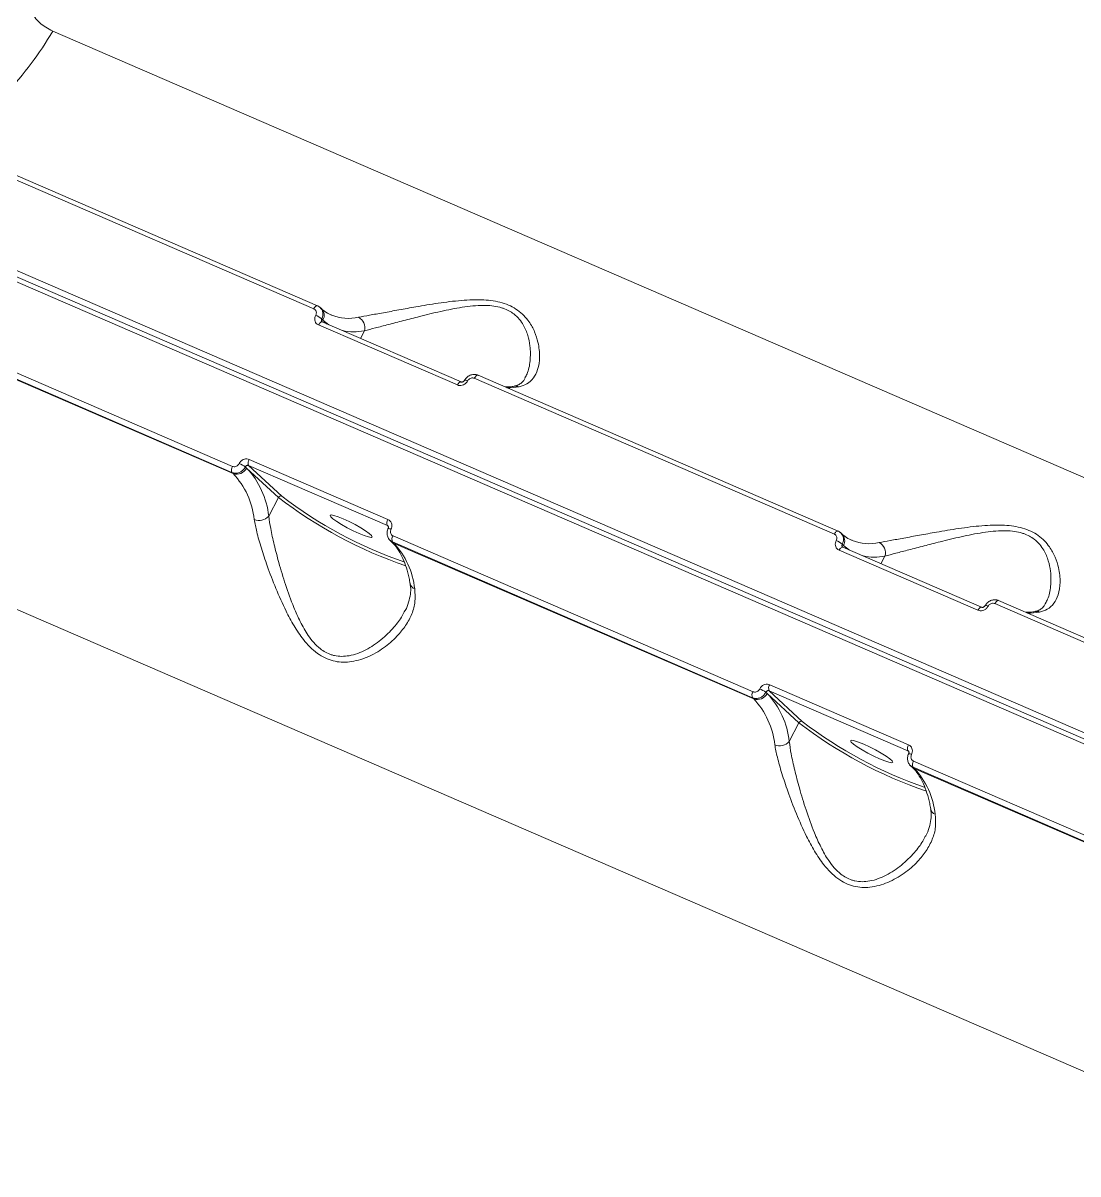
# Model space of a CAD drawing. Header units: millimetres. Extents: x -7151 to 6134, y -5040 to 5562.
# Drawn here: x -1285.6 to -1084.9, y 2625.6 to 2844.7 of the extents above; entities that cross this region are included whole.
import ezdxf

# ---------------------------------------------------------------- set-up
doc = ezdxf.new("R2010")
doc.units = ezdxf.units.MM
doc.layers.add('DIKOM_ОБЪЕКТ', color=7, linetype='Continuous')

msp = doc.modelspace()

# ---------------------------------------------------------------- linework, layer by layer
at = {"layer": 'DIKOM_ОБЪЕКТ', "color": 7, "linetype": 'Continuous', "lineweight": 15}
for p, q in [((-1279.945, 2843.192), (-991.088, 2718.094)), ((-974.061, 2660.013), (-1373.509, 2833.006)), ((-973.327, 2660.621), (-1372.775, 2833.614)), ((-1372.599, 2834.771), (-973.151, 2661.778)), ((-1230.265, 2790.345), (-1298.766, 2820.011)), ((-1229.551, 2790.916), (-1298.051, 2820.582)), ((-1314.237, 2790.006), (-1245.736, 2760.34)), ((-1229.494, 2790.878), (-1229.551, 2790.916)), ((-1228.82, 2790.378), (-1229.042, 2790.584)), ((-1227.011, 2789.183), (-1226.876, 2789.126)), ((-1245.836, 2759.184), (-1314.337, 2788.85)), ((-1314.115, 2788.644), (-1245.615, 2758.978)), ((-1202.961, 2775.837), (-1229.371, 2787.275)), ((-1228.765, 2788.415), (-1228.53, 2788.197)), ((-1228.649, 2787.853), (-1228.705, 2787.887)), ((-1202.244, 2776.413), (-1228.654, 2787.85)), ((-1228.53, 2788.197), (-1227.721, 2787.446)), ((-1220.647, 2786.155), (-1221.394, 2784.706)), ((-1131.229, 2747.454), (-1199.729, 2777.121)), ((-1130.514, 2748.025), (-1199.014, 2777.691)), ((-1242.567, 2761.682), (-1216.157, 2750.244)), ((-1245.615, 2758.978), (-1245.836, 2759.184)), ((-1243.056, 2760.024), (-1243.291, 2760.242)), ((-1237.012, 2754.416), (-1243.056, 2760.024)), ((-1216.26, 2749.083), (-1242.67, 2760.521)), ((-1242.67, 2760.521), (-1236.373, 2754.677)), ((-1238.851, 2750.85), (-1237.012, 2754.416)), ((-1038.755, 2625.647), (-1327.612, 2750.745)), ((-1216.103, 2748.937), (-1216.26, 2749.083)), ((-1130.457, 2747.988), (-1130.514, 2748.025)), ((-1129.783, 2747.487), (-1130.006, 2747.694)), ((-1215.753, 2746.255), (-1215.531, 2746.048)), ((-1146.8, 2716.293), (-1215.3, 2745.959)), ((-1215.3, 2745.959), (-1215.078, 2745.754)), ((-1215.2, 2747.115), (-1146.7, 2717.449)), ((-1215.078, 2745.754), (-1146.578, 2716.088)), ((-1129.728, 2745.524), (-1129.493, 2745.307)), ((-1129.493, 2745.307), (-1128.684, 2744.556)), ((-1127.974, 2746.293), (-1127.839, 2746.235)), ((-1103.925, 2732.946), (-1130.335, 2744.384)), ((-1129.612, 2744.963), (-1129.669, 2744.996)), ((-1103.207, 2733.522), (-1129.617, 2744.96)), ((-1121.611, 2743.264), (-1122.357, 2741.816)), ((-1031.477, 2705.134), (-1099.978, 2734.8)), ((-1032.192, 2704.564), (-1100.692, 2734.23)), ((-1144.02, 2717.134), (-1144.254, 2717.351)), ((-1137.976, 2711.525), (-1144.02, 2717.134)), ((-1117.223, 2706.192), (-1143.633, 2717.63)), ((-1143.633, 2717.63), (-1137.336, 2711.787)), ((-1143.53, 2718.791), (-1117.121, 2707.354)), ((-1146.578, 2716.088), (-1146.8, 2716.293)), ((-1139.814, 2707.959), (-1137.976, 2711.525)), ((-1117.066, 2706.046), (-1117.223, 2706.192)), ((-1116.163, 2704.225), (-1047.663, 2674.558)), ((-1116.717, 2703.364), (-1116.494, 2703.158)), ((-1047.763, 2673.402), (-1116.263, 2703.069)), ((-1116.263, 2703.069), (-1116.042, 2702.863)), ((-1116.042, 2702.863), (-1047.541, 2673.197))]:
    msp.add_line(p, q, dxfattribs=at)
at = {"layer": 'DIKOM_ОБЪЕКТ', "color": 7, "linetype": 'Continuous', "lineweight": 15, "flags": 128}
for points in [[(-1229.551, 2790.916), (-1229.566, 2790.922), (-1229.652, 2790.931), (-1229.749, 2790.907), (-1229.853, 2790.849), (-1229.961, 2790.76), (-1230.068, 2790.644), (-1230.171, 2790.504), (-1230.265, 2790.345)], [(-1228.654, 2787.85), (-1228.67, 2787.856), (-1228.756, 2787.866), (-1228.853, 2787.841), (-1228.958, 2787.782), (-1229.066, 2787.693), (-1229.174, 2787.576), (-1229.276, 2787.434), (-1229.371, 2787.275)], [(-1227.399, 2787.307), (-1227.72, 2787.53), (-1228.53, 2788.197)], [(-1202.243, 2776.413), (-1202.26, 2776.419), (-1202.346, 2776.428), (-1202.444, 2776.403), (-1202.548, 2776.345), (-1202.656, 2776.255), (-1202.764, 2776.138), (-1202.867, 2775.997), (-1202.961, 2775.837)], [(-1199.014, 2777.691), (-1199.03, 2777.697), (-1199.116, 2777.706), (-1199.213, 2777.682), (-1199.317, 2777.624), (-1199.425, 2777.536), (-1199.532, 2777.419), (-1199.634, 2777.279), (-1199.729, 2777.121)], [(-1221.657, 2747.556), (-1220.671, 2747.16), (-1219.888, 2746.909), (-1219.371, 2746.825), (-1219.162, 2746.913), (-1219.277, 2747.167), (-1219.707, 2747.566), (-1220.418, 2748.078), (-1221.351, 2748.661), (-1222.431, 2749.269), (-1223.572, 2749.851), (-1224.679, 2750.361), (-1225.664, 2750.757), (-1226.447, 2751.008), (-1226.964, 2751.092), (-1227.174, 2751.004), (-1227.059, 2750.75), (-1226.629, 2750.351), (-1225.918, 2749.839), (-1224.985, 2749.255), (-1223.904, 2748.648), (-1222.764, 2748.066), (-1221.657, 2747.556)], [(-1130.514, 2748.025), (-1130.53, 2748.031), (-1130.616, 2748.04), (-1130.713, 2748.016), (-1130.817, 2747.958), (-1130.924, 2747.87), (-1131.031, 2747.753), (-1131.134, 2747.613), (-1131.229, 2747.454)], [(-1215.531, 2746.048), (-1215.383, 2745.927), (-1215.078, 2745.754)], [(-1128.363, 2744.417), (-1128.684, 2744.639), (-1129.493, 2745.307)], [(-1129.617, 2744.96), (-1129.633, 2744.966), (-1129.719, 2744.975), (-1129.817, 2744.95), (-1129.921, 2744.892), (-1130.029, 2744.802), (-1130.137, 2744.685), (-1130.24, 2744.544), (-1130.335, 2744.384)], [(-1099.978, 2734.8), (-1099.993, 2734.806), (-1100.079, 2734.816), (-1100.176, 2734.791), (-1100.28, 2734.734), (-1100.388, 2734.645), (-1100.495, 2734.528), (-1100.598, 2734.388), (-1100.692, 2734.23)], [(-1103.207, 2733.522), (-1103.223, 2733.528), (-1103.31, 2733.537), (-1103.407, 2733.513), (-1103.512, 2733.454), (-1103.62, 2733.365), (-1103.727, 2733.247), (-1103.83, 2733.106), (-1103.925, 2732.946)], [(-1122.62, 2704.665), (-1121.635, 2704.269), (-1120.852, 2704.018), (-1120.335, 2703.934), (-1120.125, 2704.022), (-1120.24, 2704.276), (-1120.67, 2704.675), (-1121.381, 2705.187), (-1122.314, 2705.771), (-1123.395, 2706.378), (-1124.535, 2706.96), (-1125.643, 2707.47), (-1126.628, 2707.866), (-1127.41, 2708.117), (-1127.928, 2708.202), (-1128.137, 2708.113), (-1128.022, 2707.859), (-1127.592, 2707.46), (-1126.882, 2706.948), (-1125.948, 2706.365), (-1124.868, 2705.757), (-1123.727, 2705.175), (-1122.62, 2704.665)], [(-1116.494, 2703.158), (-1116.346, 2703.036), (-1116.042, 2702.863)]]:
    msp.add_lwpolyline(points, dxfattribs=at)
at = {"layer": 'DIKOM_ОБЪЕКТ', "color": 7, "linetype": 'Continuous', "lineweight": 15}
for centre, radius, start, end in [((-1337.534, 2876.979), 66.769, 316.88578, 329.59985), ((-1231.46, 2785.31), 4.112, 49.04173, 67.82993), ((-1230.118, 2789.095), 1.825, 330.5078, 44.66015), ((-1223.664, 2797.345), 8.824, 248.65458, 282.42455), ((-1222.732, 2786.778), 2.176, 343.3496, 63.61919), ((-1222.656, 2795.793), 9.845, 257.34479, 281.76971), ((-1201.462, 2775.983), 0.764, 54.88047, 99.21908), ((-1193.214, 2785.468), 10.161, 268.27331, 281.2668), ((-1191.855, 2774.089), 1.547, 66.12158, 100.23712), ((-1247.063, 2754.656), 6.74, 55.96493, 67.36306), ((-1241.603, 2761.012), 1.174, 145.18578, 204.70117), ((-1244.773, 2759.674), 1.171, 145.37086, 204.75186), ((-1244.91, 2760.905), 2.052, 249.89713, 334.57388), ((-1256.627, 2748.644), 15.102, 6.06855, 43.18116), ((-1254.62, 2749.173), 15.857, 6.07012, 43.18029), ((-1236.549, 2754.196), 0.513, 69.86006, 154.57977), ((-1185.186, 2821.947), 85.126, 232.49603, 251.09555), ((-1186.023, 2820.324), 82.732, 232.51287, 250.98463), ((-1240.669, 2752.533), 2.478, 247.69916, 317.20427), ((-1215.192, 2749.574), 1.175, 145.22253, 204.68776), ((-1216.18, 2747.388), 1.146, 58.66783, 87.35308), ((-1131.08, 2746.205), 1.824, 330.47874, 44.67855), ((-1214.237, 2746.45), 1.17, 145.32783, 204.77144), ((-1226.095, 2735.417), 15.106, 6.07462, 43.1751), ((-1132.421, 2742.423), 4.107, 49.03734, 67.84102), ((-1124.627, 2754.457), 8.827, 248.65992, 282.41921), ((-1123.695, 2743.888), 2.176, 343.34379, 63.62888), ((-1123.619, 2752.894), 9.837, 257.33431, 281.7802), ((-1210.601, 2738.3), 1.368, 192.28797, 249.80853), ((-1102.425, 2733.092), 0.764, 54.88047, 99.21908), ((-1094.178, 2742.578), 10.161, 268.27331, 281.2668), ((-1092.819, 2731.198), 1.547, 66.12158, 100.23712), ((-1145.737, 2716.784), 1.171, 145.34665, 204.77608), ((-1145.873, 2718.014), 2.052, 249.88944, 334.58158), ((-1148.004, 2711.806), 6.694, 55.93458, 67.41138), ((-1155.585, 2706.282), 15.859, 6.0716, 43.17768), ((-1142.566, 2718.121), 1.174, 145.18569, 204.70126), ((-1157.594, 2705.752), 15.106, 6.0727, 43.17583), ((-1137.512, 2711.304), 0.513, 69.92359, 154.55284), ((-1086.141, 2779.072), 85.144, 232.49801, 251.09357), ((-1086.991, 2777.424), 82.722, 232.51126, 250.98534), ((-1141.633, 2709.644), 2.479, 247.71714, 317.18629), ((-1116.155, 2706.683), 1.176, 145.23237, 204.67999), ((-1117.142, 2704.502), 1.142, 58.61245, 87.42251), ((-1115.201, 2703.559), 1.17, 145.33383, 204.76544), ((-1127.058, 2692.527), 15.106, 6.07462, 43.1751), ((-1111.564, 2695.409), 1.368, 192.29853, 249.79797)]:
    msp.add_arc(centre, radius, start, end, dxfattribs=at)
for points, knots in [([(-1098.805, 3095.281), (-1099.222, 3095.293), (-1101.429, 3095.354), (-1105.524, 3095.174), (-1111.088, 3094.728), (-1116.752, 3093.962), (-1122.501, 3092.907), (-1128.333, 3091.556), (-1134.243, 3089.912), (-1140.226, 3087.977), (-1146.278, 3085.75), (-1152.394, 3083.235), (-1158.569, 3080.433), (-1164.799, 3077.346), (-1171.079, 3073.977), (-1177.403, 3070.329), (-1183.769, 3066.404), (-1190.169, 3062.205), (-1196.6, 3057.736), (-1203.057, 3053.001), (-1209.535, 3048.001), (-1216.03, 3042.743), (-1222.535, 3037.229), (-1229.047, 3031.464), (-1235.561, 3025.452), (-1242.072, 3019.197), (-1248.575, 3012.705), (-1255.065, 3005.98), (-1261.537, 2999.028), (-1267.987, 2991.854), (-1274.41, 2984.462), (-1280.8, 2976.859), (-1287.154, 2969.05), (-1293.466, 2961.041), (-1299.732, 2952.839), (-1305.947, 2944.449), (-1312.107, 2935.878), (-1318.206, 2927.131), (-1324.24, 2918.217), (-1330.205, 2909.14), (-1336.097, 2899.909), (-1341.91, 2890.53), (-1347.641, 2881.011), (-1353.284, 2871.357), (-1358.837, 2861.578), (-1364.294, 2851.678), (-1369.062, 2842.782), (-1371.984, 2837.164), (-1373.152, 2834.917)], [0, 0, 0, 0, 0.0051793, 0.02739, 0.0496129, 0.0718476, 0.094093, 0.1163478, 0.1386107, 0.1608805, 0.1831557, 0.2054353, 0.2277184, 0.2500037, 0.2722902, 0.294578, 0.3168663, 0.3391542, 0.3614419, 0.3837289, 0.4060148, 0.4283, 0.4505842, 0.4728673, 0.4951492, 0.5174302, 0.5397103, 0.561989, 0.5842668, 0.6065436, 0.6288197, 0.6510948, 0.6733689, 0.6956427, 0.7179155, 0.7401876, 0.7624589, 0.7847299, 0.8070003, 0.8292702, 0.8515396, 0.8738085, 0.8960771, 0.9183452, 0.9406133, 0.9628808, 0.9851483, 1, 1, 1, 1]), ([(-1284.743, 2851.274), (-1284.785, 2850.746), (-1284.902, 2849.267), (-1284.214, 2846.943), (-1282.54, 2844.62), (-1280.816, 2843.671), (-1279.945, 2843.192)], [0, 0, 0, 0, 0.15296616, 0.42838705, 0.7114424, 1, 1, 1, 1]), ([(-1221.765, 2788.728), (-1221.093, 2788.853), (-1219.748, 2789.105), (-1217.083, 2789.583), (-1214.104, 2790.131), (-1210.614, 2790.756), (-1206.646, 2791.433), (-1202.291, 2791.982), (-1198.126, 2792.154), (-1194.933, 2791.706), (-1192.838, 2790.915), (-1191.427, 2790.095), (-1190.252, 2789.074), (-1189.113, 2787.682), (-1188.184, 2785.945), (-1187.465, 2783.626), (-1187.207, 2781.126), (-1187.562, 2778.819), (-1188.42, 2777.107), (-1189.594, 2775.977), (-1190.714, 2775.652), (-1191.229, 2775.503)], [0, 0, 0, 0, 0.0554773, 0.1110231, 0.1664989, 0.2220074, 0.2900244, 0.3579635, 0.4226741, 0.4774079, 0.5052455, 0.5330948, 0.5627088, 0.5923742, 0.6404292, 0.6885802, 0.7603258, 0.8320618, 0.8909995, 0.9498654, 1, 1, 1, 1]), ([(-1229.908, 2789.118), (-1229.865, 2789.22), (-1229.778, 2789.423), (-1229.78, 2789.746), (-1229.883, 2790.033), (-1230.06, 2790.238), (-1230.207, 2790.315), (-1230.265, 2790.345)], [0, 0, 0, 0, 0.2152044, 0.4301335, 0.6450881, 0.8595194, 1, 1, 1, 1]), ([(-1229.371, 2787.275), (-1229.459, 2787.32), (-1229.68, 2787.436), (-1229.945, 2787.743), (-1230.1, 2788.175), (-1230.104, 2788.659), (-1229.973, 2788.965), (-1229.908, 2789.118)], [0, 0, 0, 0, 0.1406059, 0.3550771, 0.5698717, 0.7849045, 1, 1, 1, 1]), ([(-1229.494, 2790.878), (-1229.371, 2790.823), (-1229.203, 2790.748), (-1229.089, 2790.609), (-1229.059, 2790.571)], [0, 0, 0, 0, 0.7279916, 1, 1, 1, 1]), ([(-1229.059, 2790.571), (-1228.951, 2790.465), (-1228.7, 2790.219), (-1228.521, 2789.673), (-1228.508, 2789.03), (-1228.679, 2788.62), (-1228.765, 2788.415)], [0, 0, 0, 0, 0.2009716, 0.4672896, 0.7336617, 1, 1, 1, 1]), ([(-1226.889, 2789.17), (-1227.063, 2789.233), (-1227.634, 2789.437), (-1228.256, 2789.878), (-1228.707, 2790.278), (-1228.82, 2790.378)], [0, 0, 0, 0, 0.24803364, 0.8124226, 1, 1, 1, 1]), ([(-1190.099, 2777.233), (-1189.961, 2777.468), (-1189.437, 2778.36), (-1189.048, 2780.409), (-1189.025, 2782.929), (-1189.498, 2785.281), (-1190.198, 2787.006), (-1191.145, 2788.387), (-1192.328, 2789.548), (-1193.668, 2790.271), (-1195.126, 2790.713), (-1196.391, 2790.937), (-1198.797, 2791.044), (-1202.126, 2790.683), (-1206.196, 2789.857), (-1209.934, 2788.942), (-1213.258, 2788.084), (-1216.088, 2787.346), (-1218.661, 2786.681), (-1219.979, 2786.332), (-1220.647, 2786.155)], [0, 0, 0, 0, 0.030131, 0.1142546, 0.2005912, 0.2558814, 0.3122965, 0.3451117, 0.3788086, 0.4270444, 0.4398907, 0.4699874, 0.501084, 0.5753786, 0.6545343, 0.7358586, 0.8014728, 0.8682274, 0.933196, 1, 1, 1, 1]), ([(-1228.765, 2788.415), (-1228.788, 2788.365), (-1228.834, 2788.266), (-1228.836, 2788.11), (-1228.794, 2787.976), (-1228.731, 2787.914), (-1228.704, 2787.888)], [0, 0, 0, 0, 0.2658586, 0.5315443, 0.7961819, 1, 1, 1, 1]), ([(-1201.023, 2776.608), (-1201.081, 2776.514), (-1201.226, 2776.278), (-1201.572, 2775.975), (-1202.029, 2775.764), (-1202.521, 2775.7), (-1202.815, 2775.791), (-1202.961, 2775.837)], [0, 0, 0, 0, 0.1418603, 0.3566609, 0.5713393, 0.785738, 1, 1, 1, 1]), ([(-1201.589, 2776.738), (-1201.603, 2776.711), (-1201.64, 2776.639), (-1201.745, 2776.532), (-1201.883, 2776.442), (-1202.024, 2776.393), (-1202.148, 2776.385), (-1202.218, 2776.4), (-1202.24, 2776.412), (-1202.243, 2776.414)], [0, 0, 0, 0, 0.0992575, 0.2664324, 0.4281471, 0.5936974, 0.7684157, 0.9627488, 1, 1, 1, 1]), ([(-1199.023, 2777.674), (-1199.077, 2777.703), (-1199.33, 2777.839), (-1199.874, 2777.874), (-1200.569, 2777.718), (-1201.196, 2777.327), (-1201.45, 2776.922), (-1201.571, 2776.729)], [0, 0, 0, 0, 0.06276933, 0.29187753, 0.52807627, 0.77428168, 1, 1, 1, 1]), ([(-1199.729, 2777.121), (-1199.827, 2777.151), (-1200.023, 2777.212), (-1200.351, 2777.169), (-1200.656, 2777.03), (-1200.887, 2776.828), (-1200.984, 2776.67), (-1201.023, 2776.608)], [0, 0, 0, 0, 0.2142557, 0.4285443, 0.6431255, 0.858069, 1, 1, 1, 1]), ([(-1190.065, 2777.214), (-1190.151, 2777.041), (-1190.384, 2776.574), (-1190.874, 2776.126), (-1191.43, 2775.777), (-1191.949, 2775.664), (-1192.154, 2775.619)], [0, 0, 0, 0, 0.1889942, 0.5107029, 0.8061154, 1, 1, 1, 1]), ([(-1192.139, 2775.609), (-1192.403, 2775.562), (-1193.017, 2775.454), (-1193.565, 2775.462), (-1193.877, 2775.466)], [0, 0, 0, 0, 0.4317106, 1, 1, 1, 1]), ([(-1245.736, 2760.34), (-1245.639, 2760.31), (-1245.444, 2760.249), (-1245.12, 2760.296), (-1244.822, 2760.442), (-1244.598, 2760.651), (-1244.506, 2760.813), (-1244.469, 2760.877)], [0, 0, 0, 0, 0.2141789, 0.42851, 0.6431252, 0.8579908, 1, 1, 1, 1]), ([(-1244.469, 2760.877), (-1244.414, 2760.974), (-1244.276, 2761.217), (-1243.94, 2761.529), (-1243.492, 2761.748), (-1243.007, 2761.818), (-1242.714, 2761.727), (-1242.567, 2761.682)], [0, 0, 0, 0, 0.1418121, 0.3567242, 0.5713037, 0.785733, 1, 1, 1, 1]), ([(-1243.291, 2760.242), (-1243.365, 2760.114), (-1243.552, 2759.793), (-1244.002, 2759.381), (-1244.602, 2759.093), (-1245.25, 2759.002), (-1245.641, 2759.123), (-1245.836, 2759.184)], [0, 0, 0, 0, 0.1417197, 0.3564436, 0.5709463, 0.7854933, 1, 1, 1, 1]), ([(-1242.67, 2760.521), (-1242.719, 2760.536), (-1242.816, 2760.566), (-1242.976, 2760.54), (-1243.122, 2760.465), (-1243.23, 2760.358), (-1243.274, 2760.275), (-1243.291, 2760.242)], [0, 0, 0, 0, 0.2139451, 0.4282673, 0.6425118, 0.8577972, 1, 1, 1, 1]), ([(-1211.073, 2737.016), (-1211.012, 2736.21), (-1210.889, 2734.596), (-1211.547, 2732.255), (-1212.719, 2730.031), (-1214.5, 2727.819), (-1216.92, 2725.706), (-1219.983, 2723.957), (-1223.275, 2722.975), (-1226.101, 2723.082), (-1228.15, 2723.831), (-1229.643, 2724.727), (-1231.022, 2725.937), (-1232.537, 2727.679), (-1234.074, 2729.979), (-1235.821, 2733.254), (-1237.542, 2737.11), (-1239.073, 2741.168), (-1240.276, 2744.792), (-1241.137, 2747.81), (-1241.461, 2749.475), (-1241.61, 2750.241)], [0, 0, 0, 0, 0.0554748, 0.1110248, 0.1664976, 0.2220058, 0.2900232, 0.3579643, 0.4226745, 0.4774087, 0.5052467, 0.533094, 0.5627084, 0.5923744, 0.6404298, 0.6885797, 0.7603252, 0.832063, 0.891, 0.9498663, 1, 1, 1, 1]), ([(-1238.851, 2750.85), (-1238.739, 2750.083), (-1238.496, 2748.42), (-1237.826, 2745.418), (-1236.891, 2741.833), (-1235.672, 2737.802), (-1234.31, 2733.995), (-1232.867, 2730.744), (-1231.597, 2728.49), (-1230.291, 2726.775), (-1228.879, 2725.402), (-1227.492, 2724.634), (-1226.099, 2724.253), (-1224.947, 2724.133), (-1222.878, 2724.339), (-1220.254, 2725.354), (-1217.381, 2727.297), (-1215.112, 2729.556), (-1213.633, 2731.454), (-1213.117, 2732.547), (-1212.963, 2732.873)], [0, 0, 0, 0, 0.05937819, 0.12869558, 0.19989169, 0.28411224, 0.37054376, 0.425895, 0.48237567, 0.51523002, 0.54896284, 0.59725272, 0.61011273, 0.64024275, 0.6713744, 0.74575139, 0.82499395, 0.90641176, 0.9721004, 1, 1, 1, 1]), ([(-1216.157, 2750.244), (-1216.07, 2750.199), (-1215.848, 2750.083), (-1215.579, 2749.772), (-1215.415, 2749.332), (-1215.401, 2748.838), (-1215.523, 2748.524), (-1215.584, 2748.368)], [0, 0, 0, 0, 0.1405747, 0.3550797, 0.5698652, 0.7848871, 1, 1, 1, 1]), ([(-1216.113, 2748.526), (-1216.143, 2748.475), (-1216.303, 2748.201), (-1216.382, 2747.63), (-1216.243, 2746.918), (-1215.995, 2746.429), (-1215.76, 2746.277), (-1215.733, 2746.259)], [0, 0, 0, 0, 0.0711685, 0.3784281, 0.6580751, 0.9599242, 1, 1, 1, 1]), ([(-1216.148, 2749.003), (-1216.157, 2749.014), (-1216.186, 2749.05), (-1216.229, 2749.069), (-1216.26, 2749.083)], [0, 0, 0, 0, 0.284873, 1, 1, 1, 1]), ([(-1216.151, 2749.001), (-1216.14, 2748.994), (-1216.103, 2748.972), (-1216.069, 2748.89), (-1216.061, 2748.743), (-1216.083, 2748.622), (-1216.12, 2748.555), (-1216.131, 2748.535)], [0, 0, 0, 0, 0.1447143, 0.4914903, 0.7176466, 0.9149058, 1, 1, 1, 1]), ([(-1215.584, 2748.368), (-1215.624, 2748.263), (-1215.705, 2748.054), (-1215.695, 2747.724), (-1215.585, 2747.431), (-1215.406, 2747.223), (-1215.259, 2747.146), (-1215.2, 2747.115)], [0, 0, 0, 0, 0.2151093, 0.4302525, 0.6450045, 0.8594091, 1, 1, 1, 1]), ([(-1130.457, 2747.988), (-1130.335, 2747.933), (-1130.166, 2747.857), (-1130.053, 2747.718), (-1130.022, 2747.68)], [0, 0, 0, 0, 0.7280642, 1, 1, 1, 1]), ([(-1130.022, 2747.68), (-1129.914, 2747.574), (-1129.663, 2747.329), (-1129.484, 2746.782), (-1129.471, 2746.139), (-1129.642, 2745.729), (-1129.728, 2745.524)], [0, 0, 0, 0, 0.2009635, 0.4672998, 0.7336901, 1, 1, 1, 1]), ([(-1127.853, 2746.28), (-1128.027, 2746.342), (-1128.597, 2746.546), (-1129.219, 2746.987), (-1129.671, 2747.388), (-1129.783, 2747.487)], [0, 0, 0, 0, 0.2480508, 0.8124397, 1, 1, 1, 1]), ([(-1122.729, 2745.837), (-1122.057, 2745.962), (-1120.711, 2746.214), (-1118.047, 2746.692), (-1115.068, 2747.24), (-1111.577, 2747.865), (-1107.609, 2748.542), (-1103.254, 2749.092), (-1099.089, 2749.264), (-1095.896, 2748.816), (-1093.801, 2748.024), (-1092.39, 2747.205), (-1091.215, 2746.183), (-1090.076, 2744.791), (-1089.147, 2743.054), (-1088.429, 2740.735), (-1088.17, 2738.235), (-1088.525, 2735.928), (-1089.384, 2734.216), (-1090.557, 2733.087), (-1091.677, 2732.762), (-1092.192, 2732.612)], [0, 0, 0, 0, 0.0554758, 0.1110234, 0.1664952, 0.2220071, 0.2900241, 0.3579633, 0.422674, 0.4774073, 0.5052461, 0.5330954, 0.5627094, 0.5923748, 0.6404298, 0.6885808, 0.7603243, 0.8320603, 0.8909995, 0.949867, 1, 1, 1, 1]), ([(-1091.063, 2734.343), (-1090.925, 2734.578), (-1090.4, 2735.469), (-1090.011, 2737.518), (-1089.988, 2740.038), (-1090.461, 2742.39), (-1091.161, 2744.115), (-1092.109, 2745.496), (-1093.292, 2746.657), (-1094.631, 2747.38), (-1096.089, 2747.822), (-1097.354, 2748.047), (-1099.76, 2748.153), (-1103.089, 2747.792), (-1107.159, 2746.966), (-1110.898, 2746.051), (-1114.222, 2745.194), (-1117.051, 2744.455), (-1119.624, 2743.79), (-1120.942, 2743.441), (-1121.611, 2743.264)], [0, 0, 0, 0, 0.03012915, 0.11425109, 0.20058799, 0.25587994, 0.31229648, 0.3451118, 0.37880873, 0.42704128, 0.43989279, 0.46998533, 0.5010818, 0.57538103, 0.65453227, 0.73585684, 0.80147019, 0.86822593, 0.93319472, 1, 1, 1, 1]), ([(-1215.3, 2745.959), (-1215.423, 2746.014), (-1215.589, 2746.088), (-1215.702, 2746.226), (-1215.731, 2746.262)], [0, 0, 0, 0, 0.7395346, 1, 1, 1, 1]), ([(-1215.531, 2746.048), (-1215.365, 2745.885), (-1214.862, 2745.391), (-1214.095, 2744.358), (-1213.289, 2742.85), (-1212.627, 2741.089), (-1212.193, 2739.443), (-1212.001, 2738.364), (-1211.939, 2738.014)], [0, 0, 0, 0, 0.1024879, 0.3106787, 0.5124799, 0.709932, 0.9057109, 1, 1, 1, 1]), ([(-1130.872, 2746.227), (-1130.828, 2746.329), (-1130.741, 2746.532), (-1130.743, 2746.855), (-1130.847, 2747.143), (-1131.023, 2747.347), (-1131.17, 2747.424), (-1131.229, 2747.454)], [0, 0, 0, 0, 0.21514758, 0.43018023, 0.64496811, 0.8594616, 1, 1, 1, 1]), ([(-1130.335, 2744.384), (-1130.422, 2744.43), (-1130.643, 2744.545), (-1130.908, 2744.853), (-1131.064, 2745.284), (-1131.067, 2745.769), (-1130.937, 2746.074), (-1130.872, 2746.227)], [0, 0, 0, 0, 0.1405847, 0.3551015, 0.5698351, 0.7848695, 1, 1, 1, 1]), ([(-1129.728, 2745.524), (-1129.751, 2745.475), (-1129.798, 2745.376), (-1129.799, 2745.219), (-1129.757, 2745.085), (-1129.695, 2745.024), (-1129.667, 2744.997)], [0, 0, 0, 0, 0.2660719, 0.5313435, 0.7962297, 1, 1, 1, 1]), ([(-1211.972, 2738.015), (-1211.931, 2737.812), (-1211.796, 2737.137), (-1211.861, 2735.958), (-1212.197, 2734.463), (-1212.572, 2733.411), (-1212.895, 2732.884), (-1212.907, 2732.866)], [0, 0, 0, 0, 0.117519, 0.3916394, 0.6860528, 0.988918, 1, 1, 1, 1]), ([(-1099.986, 2734.783), (-1100.04, 2734.812), (-1100.293, 2734.948), (-1100.838, 2734.984), (-1101.532, 2734.827), (-1102.159, 2734.436), (-1102.413, 2734.032), (-1102.535, 2733.838)], [0, 0, 0, 0, 0.0627666, 0.2918649, 0.5280482, 0.7742447, 1, 1, 1, 1]), ([(-1091.028, 2734.324), (-1091.114, 2734.151), (-1091.347, 2733.683), (-1091.837, 2733.236), (-1092.393, 2732.886), (-1092.912, 2732.773), (-1093.118, 2732.729)], [0, 0, 0, 0, 0.1890005, 0.5107022, 0.8061165, 1, 1, 1, 1]), ([(-1101.986, 2733.717), (-1102.044, 2733.623), (-1102.189, 2733.387), (-1102.535, 2733.084), (-1102.993, 2732.874), (-1103.484, 2732.809), (-1103.778, 2732.901), (-1103.925, 2732.946)], [0, 0, 0, 0, 0.1418572, 0.356738, 0.57133, 0.7857334, 1, 1, 1, 1]), ([(-1102.552, 2733.847), (-1102.566, 2733.82), (-1102.604, 2733.748), (-1102.708, 2733.641), (-1102.846, 2733.551), (-1102.987, 2733.503), (-1103.112, 2733.495), (-1103.181, 2733.509), (-1103.203, 2733.521), (-1103.206, 2733.523)], [0, 0, 0, 0, 0.0995807, 0.2665467, 0.4282264, 0.5936818, 0.7683622, 0.9627569, 1, 1, 1, 1]), ([(-1100.692, 2734.23), (-1100.79, 2734.26), (-1100.986, 2734.321), (-1101.314, 2734.279), (-1101.619, 2734.139), (-1101.85, 2733.937), (-1101.947, 2733.78), (-1101.986, 2733.717)], [0, 0, 0, 0, 0.21425375, 0.42854036, 0.64311954, 0.85806108, 1, 1, 1, 1]), ([(-1093.102, 2732.718), (-1093.367, 2732.672), (-1093.98, 2732.563), (-1094.529, 2732.571), (-1094.841, 2732.575)], [0, 0, 0, 0, 0.4317336, 1, 1, 1, 1]), ([(-1144.254, 2717.351), (-1144.329, 2717.224), (-1144.515, 2716.903), (-1144.965, 2716.49), (-1145.565, 2716.202), (-1146.214, 2716.111), (-1146.604, 2716.232), (-1146.8, 2716.293)], [0, 0, 0, 0, 0.1417392, 0.3564574, 0.5709545, 0.7854834, 1, 1, 1, 1]), ([(-1146.7, 2717.449), (-1146.602, 2717.419), (-1146.407, 2717.358), (-1146.084, 2717.406), (-1145.785, 2717.551), (-1145.562, 2717.76), (-1145.469, 2717.922), (-1145.433, 2717.987)], [0, 0, 0, 0, 0.2142062, 0.4285831, 0.6431602, 0.8580532, 1, 1, 1, 1]), ([(-1145.433, 2717.987), (-1145.378, 2718.083), (-1145.239, 2718.326), (-1144.904, 2718.639), (-1144.455, 2718.857), (-1143.97, 2718.928), (-1143.677, 2718.837), (-1143.53, 2718.791)], [0, 0, 0, 0, 0.1417952, 0.3567555, 0.5713137, 0.7857338, 1, 1, 1, 1]), ([(-1143.633, 2717.63), (-1143.682, 2717.645), (-1143.779, 2717.675), (-1143.939, 2717.65), (-1144.085, 2717.575), (-1144.193, 2717.467), (-1144.237, 2717.384), (-1144.254, 2717.351)], [0, 0, 0, 0, 0.2139411, 0.428165, 0.6428405, 0.8579103, 1, 1, 1, 1]), ([(-1112.037, 2694.125), (-1111.975, 2693.319), (-1111.852, 2691.705), (-1112.51, 2689.364), (-1113.682, 2687.14), (-1115.463, 2684.929), (-1117.883, 2682.815), (-1120.946, 2681.066), (-1124.238, 2680.085), (-1127.064, 2680.192), (-1129.113, 2680.94), (-1130.606, 2681.836), (-1131.985, 2683.047), (-1133.501, 2684.788), (-1135.037, 2687.089), (-1136.785, 2690.363), (-1138.505, 2694.219), (-1140.036, 2698.277), (-1141.239, 2701.901), (-1142.101, 2704.92), (-1142.424, 2706.584), (-1142.573, 2707.35)], [0, 0, 0, 0, 0.0554761, 0.1110238, 0.1664974, 0.2220085, 0.2900239, 0.3579649, 0.422678, 0.4774091, 0.5052471, 0.5330936, 0.562708, 0.5923745, 0.6404298, 0.6885797, 0.7603252, 0.832063, 0.8910007, 0.9498689, 1, 1, 1, 1]), ([(-1139.814, 2707.959), (-1139.702, 2707.192), (-1139.46, 2705.529), (-1138.79, 2702.527), (-1137.854, 2698.942), (-1136.635, 2694.911), (-1135.273, 2691.105), (-1133.83, 2687.853), (-1132.561, 2685.599), (-1131.254, 2683.884), (-1129.843, 2682.511), (-1128.455, 2681.743), (-1127.063, 2681.363), (-1125.91, 2681.242), (-1123.841, 2681.449), (-1121.218, 2682.464), (-1118.345, 2684.406), (-1116.075, 2686.665), (-1114.596, 2688.564), (-1114.08, 2689.657), (-1113.926, 2689.983)], [0, 0, 0, 0, 0.0593781, 0.1286945, 0.1998915, 0.2841078, 0.3705433, 0.4258944, 0.482375, 0.5152258, 0.5489615, 0.5972477, 0.6101115, 0.6402414, 0.671373, 0.7457511, 0.8249928, 0.9064091, 0.9720976, 1, 1, 1, 1]), ([(-1117.111, 2706.112), (-1117.12, 2706.123), (-1117.15, 2706.159), (-1117.193, 2706.179), (-1117.223, 2706.192)], [0, 0, 0, 0, 0.2861152, 1, 1, 1, 1]), ([(-1117.121, 2707.354), (-1117.033, 2707.308), (-1116.811, 2707.192), (-1116.543, 2706.881), (-1116.379, 2706.442), (-1116.364, 2705.947), (-1116.486, 2705.634), (-1116.547, 2705.477)], [0, 0, 0, 0, 0.1406356, 0.3551063, 0.5698799, 0.78489, 1, 1, 1, 1]), ([(-1117.115, 2706.11), (-1117.104, 2706.104), (-1117.066, 2706.082), (-1117.033, 2705.999), (-1117.025, 2705.852), (-1117.047, 2705.731), (-1117.084, 2705.664), (-1117.095, 2705.644)], [0, 0, 0, 0, 0.14457949, 0.49124018, 0.71750444, 0.91506722, 1, 1, 1, 1]), ([(-1117.077, 2705.636), (-1117.107, 2705.584), (-1117.266, 2705.31), (-1117.346, 2704.74), (-1117.207, 2704.027), (-1116.959, 2703.538), (-1116.724, 2703.386), (-1116.696, 2703.368)], [0, 0, 0, 0, 0.0710445, 0.3784036, 0.6580617, 0.9599329, 1, 1, 1, 1]), ([(-1116.547, 2705.477), (-1116.588, 2705.372), (-1116.669, 2705.163), (-1116.659, 2704.833), (-1116.549, 2704.54), (-1116.37, 2704.332), (-1116.222, 2704.255), (-1116.163, 2704.225)], [0, 0, 0, 0, 0.2151019, 0.4301059, 0.6449947, 0.8594053, 1, 1, 1, 1]), ([(-1116.263, 2703.069), (-1116.386, 2703.123), (-1116.552, 2703.198), (-1116.665, 2703.335), (-1116.695, 2703.371)], [0, 0, 0, 0, 0.7392921, 1, 1, 1, 1]), ([(-1116.494, 2703.158), (-1116.328, 2702.995), (-1115.825, 2702.5), (-1115.058, 2701.468), (-1114.252, 2699.96), (-1113.59, 2698.198), (-1113.157, 2696.552), (-1112.964, 2695.474), (-1112.902, 2695.123)], [0, 0, 0, 0, 0.1024879, 0.3106787, 0.5124656, 0.7099324, 0.9057094, 1, 1, 1, 1]), ([(-1112.935, 2695.124), (-1112.895, 2694.922), (-1112.759, 2694.246), (-1112.824, 2693.067), (-1113.16, 2691.572), (-1113.535, 2690.52), (-1113.858, 2689.994), (-1113.87, 2689.975)], [0, 0, 0, 0, 0.1175095, 0.3916435, 0.6860453, 0.9889179, 1, 1, 1, 1])]:
    msp.add_open_spline(points, degree=3, knots=knots, dxfattribs=at)

doc.saveas('drawing.dxf')
